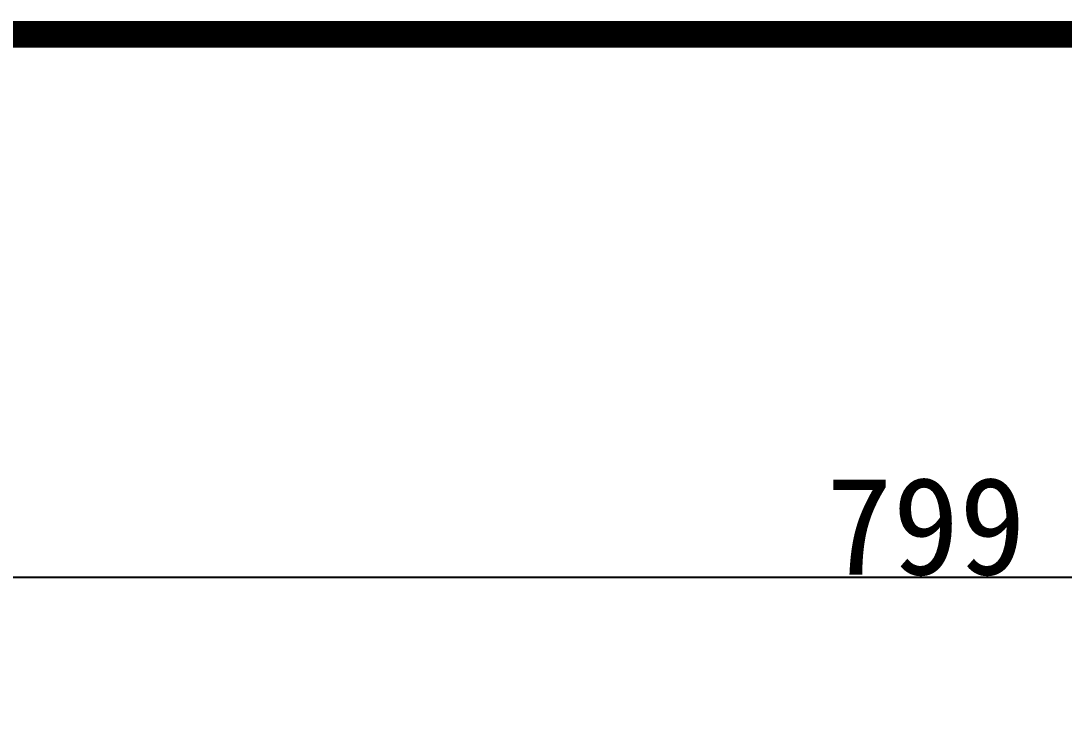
# Model space of a CAD drawing. Extents: x 81444 to 119867, y -54538 to -29386.
# Drawn here: x 82010.7 to 82384.2, y -33928.9 to -33679.6 of the extents above; entities that cross this region are included whole.
import ezdxf
from ezdxf.enums import TextEntityAlignment as Align

# ---------------------------------------------------------------- set-up
doc = ezdxf.new("R2010")
doc.units = 0
doc.header["$LTSCALE"] = 100
doc.header["$MEASUREMENT"] = 0
doc.layers.add('t', color=1, linetype='Continuous')
doc.styles.get("Standard").update_dxf_attribs({"font": ''})
doc.styles.get('Standard').set_extended_font_data('SimSun')
doc.dimstyles.new('ISO-25', dxfattribs={"dimtxt": 35, "dimasz": 35, "dimexe": 1.25, "dimexo": 0.625, "dimtad": 1, "dimtoh": 1, "dimdec": 0, "dimtxsty": 'Standard', "dimcen": 2.5, "dimadec": 0, "dimazin": 0, "dimtfac": 1, "dimtdec": 0, "dimtmove": 0, "dimatfit": 3, "dimfxl": 0, "dimarcsym": 0})

# ---------------------------------------------------------------- blocks, each defined once
blk = doc.blocks.new('图框')
at = {"layer": 't', "color": 7, "const_width": 9.62}
blk.add_lwpolyline([(4115.64, -3151.58), (4115.64, 0), (0, 0), (0, -3151.58)], close=True, dxfattribs=at)
at = {"color": 7, "flags": 8}
for tag, p, height in [('DWG.NAME:', (1381.64, -2910.38), 25), ('PROJECTNAME:', (3125.48, -2912.81), 24), ('PROJECTNAME：', (3339.11, -2913.11), 25), ('DWG.NO.:', (3128.19, -3030.4), 24), ('图纸编号', (3315.36, -3052.4), 24), ('FILENO.:', (3128.67, -3106.1), 24), ('文档号', (3317.73, -3124.13), 24)]:
    blk.add_attdef(tag, p, '', height=height, dxfattribs=at)
for tag, p in [('图纸名称:', (1377.81, -2965.92)), ('项目名称：', (3121.56, -2984.31)), ('项目名称：', (3325.04, -2984.31))]:
    blk.add_attdef(tag, text='', height=25, dxfattribs=at).set_placement(p, align=Align.BOTTOM_LEFT)
for tag, height, p in [('RENLIU', 24, (698.19, -2950.38)), ('SHUFENWANG', 24, (885.79, -2950.38)), ('FANGHOU', 24, (1069.73, -2950.38)), ('DANDANLI', 24, (1250.02, -2950.38)), ('设计时间', 23, (213.87, -2974.88)), ('A', 23, (59.9, -2974.88)), ('刘仁', 23, (698.19, -3002.19)), ('王姝芬', 23, (885.79, -3002.19)), ('侯方', 23, (1069.73, -3002.19)), ('李丹丹', 23, (1250.02, -3002.19)), ('#10STATIONONTROLCABINETCOVER', 30, (1777.9, -3017.18)), ('PAGEXOFX', 24, (3953.71, -3039.08)), ('REV.', 24, (59.38, -3063.05)), ('DATE', 24, (208.91, -3063.05)), ('DESCRIPTION', 24, (451.72, -3063.05)), ('PREPARED', 24, (698.19, -3063.05)), ('CHECKED', 24, (885.79, -3063.05)), ('SIGNED', 24, (1069.73, -3063.05)), ('APPROVED', 24, (1250.02, -3063.05)), ('图纸名称', 30, (1777.9, -3094.7)), ('第几页共几页', 24, (3953.71, -3114.08))]:
    blk.add_attdef(tag, text='', height=height, dxfattribs=at).set_placement(p, align=Align.MIDDLE)
at = {"color": 7, "width": 0.8, "flags": 8}
blk.add_attdef('HANGZHOUHOLLYSYSAUTOMATIONCO.,LTD.', text='', height=24, dxfattribs=at).set_placement((2770.08, -3045.71), align=Align.MIDDLE)
blk = doc.blocks.new('*D108')
at = {"color": 0, "lineweight": -2}
for p, q in [((81935.35, -34059.14), (81935.35, -33877.56)), ((82734.11, -34061.44), (82734.11, -33877.56)), ((81970.35, -33878.81), (82699.11, -33878.81))]:
    blk.add_line(p, q, dxfattribs=at)
at = {"color": 0}
for points in [[(81970.35, -33872.98), (81970.35, -33884.64), (81935.35, -33878.81)], [(82699.11, -33884.64), (82699.11, -33872.98), (82734.11, -33878.81)]]:
    blk.add_solid(points, dxfattribs=at)
at = {"layer": 'Defpoints', "color": 0}
for p in [(82734.11, -33878.81), (81935.35, -34059.77), (82734.11, -34062.07)]:
    blk.add_point(p, dxfattribs=at)
at = {"color": 0, "insert": (82334.73, -33860.69), "char_height": 35, "attachment_point": 5}
blk.add_mtext('799', dxfattribs=at)

msp = doc.modelspace()

# ---------------------------------------------------------------- block references
at = {"color": 1}
msp.add_blockref('图框', (81575.01, -33684.41), dxfattribs=at)

# ---------------------------------------------------------------- dimensions: what is measured, and where the dimension line sits
at = {"color": 3}
dim = msp.add_linear_dim(base=(82734.11, -33878.81), p1=(81935.35, -34059.77), p2=(82734.11, -34062.07), dimstyle='ISO-25', dxfattribs=at)
dim.commit()
dim.dimension.update_dxf_attribs({"geometry": '*D108', "text_midpoint": (82334.73, -33860.69)})

doc.saveas('drawing.dxf')
